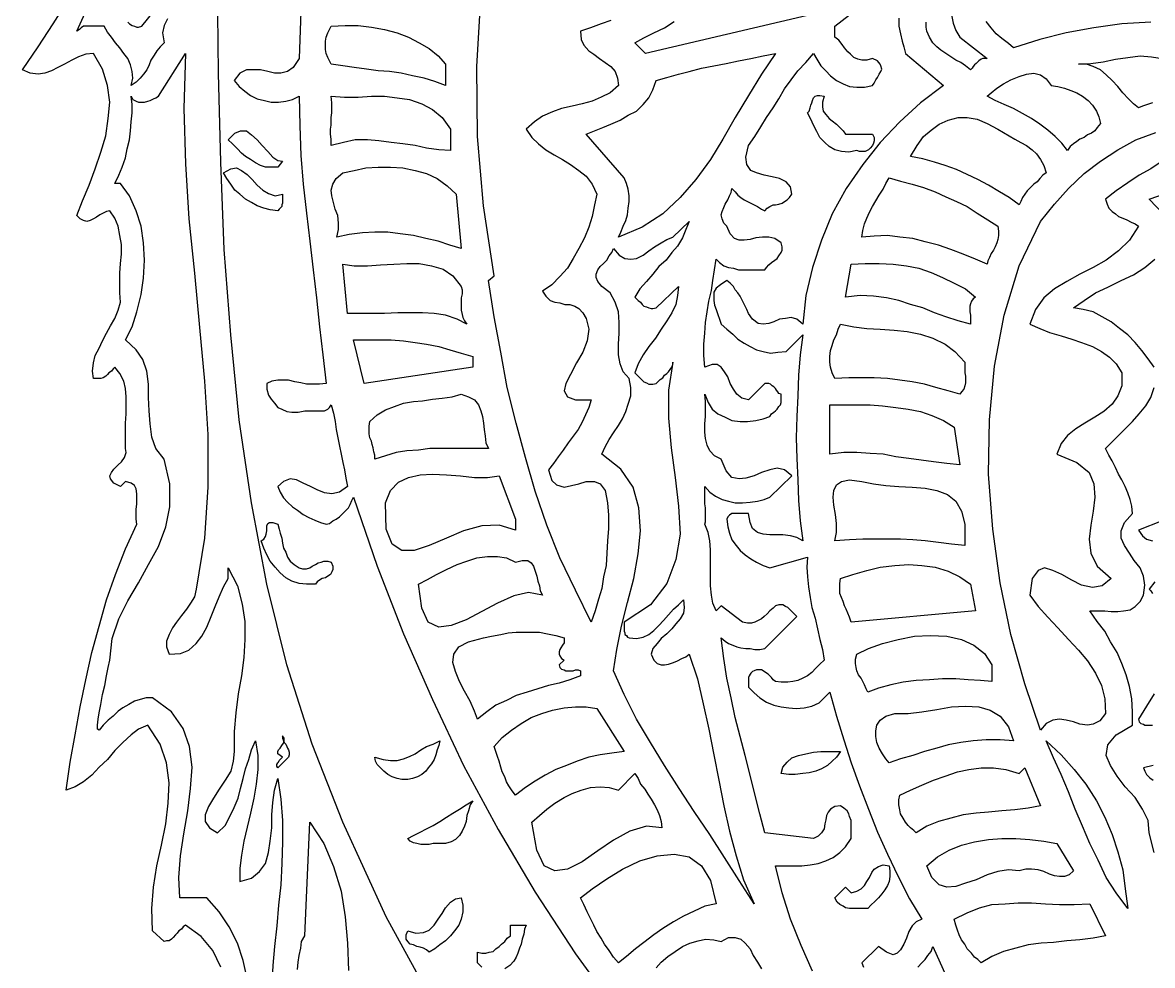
# Model space of a CAD drawing. Extents: x 0.04 to 7.12, y 0.03 to 7.63.
# Drawn here: x 1.453 to 2.826, y 5.24 to 6.386 of the extents above; entities that cross this region are included whole.
import ezdxf

# ---------------------------------------------------------------- set-up
doc = ezdxf.new("R2010")
doc.units = 0
doc.layers.add('1', color=7, linetype='Continuous')

msp = doc.modelspace()

# ---------------------------------------------------------------- linework, layer by layer
for points in [[(1.694, 5.238), (1.684, 5.258), (1.67, 5.275), (1.651, 5.289), (1.648, 5.287), (1.646, 5.284), (1.643, 5.282), (1.641, 5.279), (1.639, 5.277), (1.636, 5.274), (1.634, 5.272), (1.631, 5.27), (1.628, 5.27), (1.625, 5.269), (1.611, 5.282), (1.61, 5.309), (1.612, 5.335), (1.616, 5.361), (1.622, 5.386), (1.627, 5.412), (1.63, 5.437), (1.631, 5.462), (1.628, 5.486), (1.62, 5.509), (1.605, 5.532), (1.594, 5.527), (1.585, 5.52), (1.575, 5.511), (1.565, 5.501), (1.556, 5.49), (1.546, 5.481), (1.537, 5.471), (1.527, 5.463), (1.517, 5.457), (1.506, 5.453), (1.511, 5.487), (1.517, 5.52), (1.523, 5.554), (1.53, 5.587), (1.537, 5.62), (1.546, 5.652), (1.555, 5.684), (1.566, 5.715), (1.578, 5.746), (1.592, 5.776), (1.591, 5.782), (1.591, 5.788), (1.591, 5.794), (1.592, 5.801), (1.592, 5.807), (1.592, 5.813), (1.591, 5.819), (1.589, 5.823), (1.585, 5.826), (1.578, 5.828), (1.572, 5.822), (1.564, 5.826), (1.56, 5.831), (1.559, 5.835), (1.561, 5.839), (1.564, 5.843), (1.569, 5.848), (1.573, 5.852), (1.577, 5.857), (1.579, 5.863), (1.578, 5.868), (1.578, 5.878), (1.578, 5.888), (1.578, 5.899), (1.579, 5.91), (1.579, 5.92), (1.579, 5.931), (1.578, 5.941), (1.576, 5.95), (1.571, 5.959), (1.565, 5.967), (1.563, 5.965), (1.561, 5.962), (1.558, 5.96), (1.556, 5.958), (1.554, 5.956), (1.551, 5.954), (1.548, 5.953), (1.546, 5.953), (1.543, 5.953), (1.539, 5.953), (1.538, 5.962), (1.539, 5.972), (1.541, 5.981), (1.546, 5.99), (1.55, 5.999), (1.555, 6.008), (1.56, 6.017), (1.565, 6.026), (1.569, 6.036), (1.572, 6.046), (1.571, 6.057), (1.571, 6.069), (1.571, 6.081), (1.572, 6.093), (1.573, 6.104), (1.573, 6.116), (1.571, 6.127), (1.569, 6.138), (1.565, 6.148), (1.559, 6.157), (1.555, 6.156), (1.551, 6.154), (1.547, 6.152), (1.543, 6.149), (1.539, 6.147), (1.535, 6.145), (1.531, 6.144), (1.527, 6.145), (1.523, 6.147), (1.519, 6.151), (1.526, 6.169), (1.534, 6.188), (1.541, 6.208), (1.548, 6.228), (1.554, 6.248), (1.557, 6.269), (1.559, 6.289), (1.556, 6.309), (1.55, 6.329), (1.539, 6.348), (1.53, 6.347), (1.521, 6.344), (1.513, 6.34), (1.504, 6.335), (1.496, 6.331), (1.488, 6.327), (1.48, 6.324), (1.472, 6.323), (1.462, 6.324), (1.453, 6.328), (1.472, 6.356), (1.49, 6.384), (1.508, 6.412)], [(2.427, 6.296), (2.425, 6.289), (2.425, 6.283), (2.426, 6.278), (2.429, 6.274), (2.433, 6.269), (2.437, 6.266), (2.442, 6.262), (2.446, 6.258), (2.45, 6.254), (2.453, 6.25), (2.486, 6.25), (2.488, 6.246), (2.488, 6.242), (2.487, 6.239), (2.486, 6.236), (2.483, 6.233), (2.481, 6.231), (2.477, 6.229), (2.474, 6.229), (2.47, 6.229), (2.467, 6.23), (2.457, 6.228), (2.448, 6.229), (2.44, 6.231), (2.433, 6.235), (2.428, 6.24), (2.422, 6.246), (2.418, 6.253), (2.414, 6.261), (2.411, 6.268), (2.407, 6.276), (2.409, 6.278), (2.41, 6.282), (2.411, 6.285), (2.412, 6.288), (2.413, 6.291), (2.414, 6.294), (2.416, 6.296), (2.419, 6.297), (2.422, 6.297), (2.427, 6.296)], [(1.763, 6.21), (1.755, 6.21), (1.748, 6.21), (1.742, 6.212), (1.736, 6.215), (1.73, 6.219), (1.724, 6.223), (1.719, 6.227), (1.714, 6.232), (1.708, 6.238), (1.703, 6.243), (1.711, 6.251), (1.718, 6.254), (1.725, 6.254), (1.731, 6.249), (1.738, 6.243), (1.744, 6.236), (1.751, 6.229), (1.757, 6.222), (1.763, 6.218), (1.769, 6.217), (1.763, 6.21)], [(1.769, 6.177), (1.769, 6.174), (1.769, 6.171), (1.769, 6.169), (1.769, 6.166), (1.768, 6.164), (1.768, 6.162), (1.766, 6.16), (1.765, 6.159), (1.763, 6.157), (1.754, 6.158), (1.746, 6.16), (1.738, 6.163), (1.731, 6.167), (1.724, 6.171), (1.717, 6.177), (1.711, 6.182), (1.706, 6.189), (1.701, 6.196), (1.697, 6.203), (1.706, 6.208), (1.713, 6.209), (1.719, 6.206), (1.726, 6.201), (1.732, 6.195), (1.738, 6.188), (1.745, 6.182), (1.752, 6.178), (1.76, 6.175), (1.769, 6.177)], [(1.828, 5.73), (1.83, 5.725), (1.83, 5.721), (1.829, 5.718), (1.827, 5.715), (1.824, 5.713), (1.821, 5.711), (1.817, 5.71), (1.814, 5.708), (1.811, 5.706), (1.809, 5.703), (1.798, 5.703), (1.789, 5.704), (1.78, 5.707), (1.773, 5.711), (1.766, 5.717), (1.76, 5.724), (1.754, 5.731), (1.75, 5.739), (1.746, 5.747), (1.743, 5.756), (1.746, 5.758), (1.748, 5.761), (1.749, 5.764), (1.75, 5.768), (1.75, 5.771), (1.75, 5.774), (1.751, 5.777), (1.753, 5.778), (1.757, 5.778), (1.763, 5.776), (1.765, 5.77), (1.766, 5.765), (1.768, 5.759), (1.769, 5.753), (1.77, 5.747), (1.773, 5.742), (1.775, 5.736), (1.778, 5.731), (1.783, 5.727), (1.789, 5.723), (1.793, 5.722), (1.798, 5.722), (1.802, 5.723), (1.805, 5.725), (1.809, 5.727), (1.812, 5.729), (1.816, 5.73), (1.819, 5.731), (1.824, 5.731), (1.828, 5.73)], [(1.96, 5.513), (1.959, 5.507), (1.957, 5.502), (1.955, 5.496), (1.953, 5.49), (1.95, 5.485), (1.946, 5.48), (1.943, 5.476), (1.938, 5.472), (1.933, 5.469), (1.927, 5.467), (1.921, 5.466), (1.914, 5.466), (1.908, 5.467), (1.902, 5.469), (1.897, 5.472), (1.892, 5.476), (1.888, 5.48), (1.884, 5.484), (1.882, 5.488), (1.881, 5.493), (1.891, 5.49), (1.9, 5.489), (1.908, 5.489), (1.916, 5.491), (1.923, 5.494), (1.93, 5.497), (1.937, 5.502), (1.944, 5.506), (1.952, 5.509), (1.96, 5.513)], [(2.447, 5.5), (2.442, 5.493), (2.437, 5.488), (2.431, 5.483), (2.424, 5.479), (2.417, 5.476), (2.409, 5.474), (2.401, 5.473), (2.392, 5.472), (2.384, 5.472), (2.375, 5.473), (2.377, 5.481), (2.382, 5.487), (2.388, 5.492), (2.396, 5.495), (2.405, 5.497), (2.414, 5.499), (2.423, 5.5), (2.432, 5.5), (2.44, 5.5), (2.447, 5.5)], [(2, 5.44), (1.997, 5.435), (1.995, 5.428), (1.993, 5.422), (1.992, 5.415), (1.99, 5.409), (1.987, 5.403), (1.984, 5.398), (1.979, 5.393), (1.974, 5.39), (1.967, 5.388), (1.962, 5.388), (1.957, 5.388), (1.952, 5.388), (1.947, 5.387), (1.942, 5.387), (1.937, 5.387), (1.932, 5.388), (1.928, 5.389), (1.924, 5.391), (1.921, 5.394), (1.928, 5.398), (1.936, 5.402), (1.944, 5.406), (1.952, 5.41), (1.96, 5.415), (1.968, 5.42), (1.976, 5.425), (1.984, 5.43), (1.992, 5.435), (2, 5.44)], [(2.506, 5.361), (2.507, 5.355), (2.507, 5.348), (2.506, 5.342), (2.504, 5.337), (2.501, 5.332), (2.497, 5.327), (2.493, 5.322), (2.489, 5.318), (2.484, 5.313), (2.48, 5.309), (2.475, 5.309), (2.471, 5.309), (2.466, 5.309), (2.462, 5.309), (2.458, 5.309), (2.453, 5.31), (2.45, 5.312), (2.446, 5.314), (2.443, 5.317), (2.44, 5.322), (2.453, 5.335), (2.46, 5.328), (2.467, 5.33), (2.472, 5.333), (2.476, 5.337), (2.479, 5.342), (2.482, 5.347), (2.485, 5.353), (2.488, 5.357), (2.493, 5.36), (2.499, 5.362), (2.506, 5.361)], [(1.986, 5.322), (1.988, 5.313), (1.988, 5.305), (1.986, 5.296), (1.983, 5.289), (1.978, 5.282), (1.973, 5.276), (1.967, 5.27), (1.96, 5.265), (1.954, 5.26), (1.947, 5.256), (1.944, 5.259), (1.94, 5.261), (1.936, 5.262), (1.932, 5.263), (1.928, 5.265), (1.924, 5.266), (1.921, 5.269), (1.919, 5.272), (1.919, 5.277), (1.921, 5.282), (1.931, 5.279), (1.94, 5.28), (1.947, 5.283), (1.953, 5.289), (1.958, 5.296), (1.963, 5.303), (1.967, 5.31), (1.973, 5.317), (1.979, 5.321), (1.986, 5.322)], [(2.011, 5.238), (2.009, 5.24), (2.006, 5.243), (2.006, 5.256), (2.011, 5.255), (2.016, 5.255), (2.02, 5.256), (2.025, 5.257), (2.028, 5.26), (2.032, 5.263), (2.035, 5.266), (2.039, 5.269), (2.042, 5.273), (2.046, 5.276), (2.046, 5.289), (2.065, 5.289)], [(2.065, 5.289), (2.063, 5.284), (2.062, 5.278), (2.06, 5.272), (2.059, 5.266), (2.057, 5.261), (2.055, 5.255), (2.053, 5.25), (2.05, 5.245), (2.045, 5.24), (2.039, 5.236)]]:
    msp.add_lwpolyline(points)
at = {"layer": '1'}
for points in [[(1.581, 6.386), (1.583, 6.384), (1.586, 6.382), (1.589, 6.381), (1.592, 6.38), (1.594, 6.38), (1.598, 6.381), (1.651, 6.447)], [(2.544, 4.468), (2.451, 4.564), (2.358, 4.662), (2.269, 4.762), (2.183, 4.865), (2.102, 4.969), (2.026, 5.076), (1.957, 5.186), (1.895, 5.299), (1.842, 5.414), (1.805, 5.509), (1.774, 5.605), (1.75, 5.703), (1.731, 5.802), (1.716, 5.903), (1.706, 6.006), (1.698, 6.11), (1.694, 6.216), (1.691, 6.324), (1.69, 6.434)], [(1.792, 6.422), (1.789, 6.342), (1.782, 6.331), (1.775, 6.326), (1.767, 6.324), (1.759, 6.324), (1.751, 6.326), (1.742, 6.328), (1.733, 6.328), (1.725, 6.328), (1.717, 6.324), (1.71, 6.315), (1.716, 6.308), (1.723, 6.302), (1.73, 6.297), (1.738, 6.293), (1.747, 6.291), (1.755, 6.289), (1.764, 6.289), (1.773, 6.29), (1.781, 6.292), (1.789, 6.296), (1.79, 6.26), (1.791, 6.224), (1.794, 6.189), (1.798, 6.154), (1.802, 6.12), (1.806, 6.085), (1.81, 6.051), (1.814, 6.016), (1.818, 5.982), (1.822, 5.947), (1.814, 5.946), (1.806, 5.946), (1.798, 5.946), (1.791, 5.948), (1.784, 5.949), (1.776, 5.951), (1.769, 5.951), (1.763, 5.951), (1.756, 5.95), (1.75, 5.947), (1.75, 5.94), (1.752, 5.933), (1.755, 5.928), (1.759, 5.923), (1.763, 5.918), (1.768, 5.916), (1.774, 5.913), (1.78, 5.912), (1.788, 5.912), (1.796, 5.914), (1.799, 5.914), (1.803, 5.914), (1.806, 5.914), (1.81, 5.914), (1.814, 5.914), (1.817, 5.914), (1.82, 5.914), (1.824, 5.916), (1.826, 5.918), (1.828, 5.921), (1.831, 5.911), (1.833, 5.901), (1.834, 5.891), (1.836, 5.881), (1.838, 5.871), (1.84, 5.861), (1.842, 5.851), (1.844, 5.842), (1.846, 5.832), (1.848, 5.822), (1.838, 5.815), (1.829, 5.813), (1.82, 5.814), (1.811, 5.818), (1.803, 5.822), (1.794, 5.826), (1.786, 5.83), (1.778, 5.831), (1.77, 5.828), (1.763, 5.822), (1.766, 5.815), (1.77, 5.808), (1.775, 5.803), (1.781, 5.797), (1.787, 5.793), (1.794, 5.788), (1.801, 5.784), (1.808, 5.781), (1.815, 5.778), (1.822, 5.776), (1.826, 5.777), (1.83, 5.78), (1.834, 5.782), (1.838, 5.785), (1.842, 5.789), (1.845, 5.792), (1.849, 5.796), (1.851, 5.8), (1.853, 5.805), (1.855, 5.809), (1.884, 5.725), (1.916, 5.643), (1.951, 5.563), (1.989, 5.483), (2.031, 5.405), (2.076, 5.329), (2.125, 5.254), (2.178, 5.181)], [(2.168, 6.388), (2.156, 6.384), (2.143, 6.379), (2.131, 6.375), (2.132, 6.365), (2.135, 6.358), (2.141, 6.351), (2.147, 6.347), (2.154, 6.342), (2.161, 6.337), (2.168, 6.332), (2.173, 6.326), (2.176, 6.318), (2.177, 6.309), (2.167, 6.3), (2.156, 6.295), (2.145, 6.29), (2.133, 6.287), (2.121, 6.284), (2.108, 6.281), (2.097, 6.277), (2.085, 6.272), (2.075, 6.265), (2.065, 6.256), (2.072, 6.246), (2.08, 6.238), (2.089, 6.231), (2.099, 6.225), (2.109, 6.219), (2.119, 6.213), (2.129, 6.206), (2.138, 6.199), (2.145, 6.189), (2.151, 6.177), (2.148, 6.164), (2.145, 6.15), (2.141, 6.137), (2.136, 6.124), (2.129, 6.111), (2.122, 6.099), (2.115, 6.087), (2.106, 6.077), (2.096, 6.067), (2.085, 6.059), (2.089, 6.053), (2.094, 6.048), (2.1, 6.046), (2.106, 6.045), (2.112, 6.043), (2.118, 6.043), (2.124, 6.041), (2.129, 6.038), (2.134, 6.033), (2.138, 6.026), (2.141, 6.013), (2.139, 5.999), (2.134, 5.985), (2.126, 5.972), (2.119, 5.958), (2.113, 5.947), (2.111, 5.938), (2.115, 5.931), (2.125, 5.927), (2.144, 5.927), (2.141, 5.918), (2.137, 5.909), (2.133, 5.9), (2.128, 5.891), (2.122, 5.883), (2.116, 5.875), (2.11, 5.866), (2.104, 5.858), (2.098, 5.85), (2.092, 5.842), (2.096, 5.829), (2.102, 5.824), (2.111, 5.821), (2.12, 5.823), (2.129, 5.825), (2.138, 5.828), (2.148, 5.828), (2.155, 5.825), (2.161, 5.817), (2.164, 5.802), (2.165, 5.787), (2.165, 5.771), (2.164, 5.756), (2.163, 5.741), (2.162, 5.726), (2.159, 5.712), (2.157, 5.698), (2.153, 5.685), (2.149, 5.671), (2.144, 5.657), (2.125, 5.696), (2.106, 5.735), (2.09, 5.775), (2.076, 5.816), (2.064, 5.857), (2.053, 5.899), (2.042, 5.942), (2.034, 5.985), (2.026, 6.028), (2.019, 6.072), (2.026, 6.078), (2.013, 6.163), (2.006, 6.247), (2.005, 6.332), (2.01, 6.415)], [(1.629, 6.39), (1.625, 6.382), (1.623, 6.373), (1.625, 6.361), (1.62, 6.356), (1.616, 6.351), (1.613, 6.346), (1.609, 6.34), (1.607, 6.334), (1.604, 6.328), (1.6, 6.323), (1.596, 6.318), (1.591, 6.313), (1.585, 6.309), (1.587, 6.318), (1.586, 6.326), (1.584, 6.334), (1.581, 6.342), (1.576, 6.348), (1.571, 6.355), (1.566, 6.361), (1.561, 6.368), (1.556, 6.374), (1.552, 6.381), (1.549, 6.381), (1.545, 6.381), (1.541, 6.381), (1.538, 6.381), (1.534, 6.381), (1.531, 6.381), (1.527, 6.381), (1.524, 6.379), (1.522, 6.377), (1.519, 6.375), (1.531, 6.402)], [(2.407, 6.394), (2.21, 6.348), (2.197, 6.361), (2.208, 6.367), (2.22, 6.373), (2.233, 6.379), (2.245, 6.387)], [(2.413, 5.233), (2.399, 5.264), (2.386, 5.296), (2.376, 5.328), (2.368, 5.361), (2.379, 5.361), (2.389, 5.361), (2.4, 5.361), (2.41, 5.362), (2.42, 5.364), (2.429, 5.367), (2.438, 5.371), (2.446, 5.377), (2.453, 5.384), (2.46, 5.394), (2.46, 5.399), (2.46, 5.403), (2.46, 5.408), (2.46, 5.412), (2.46, 5.416), (2.458, 5.421), (2.457, 5.424), (2.455, 5.428), (2.451, 5.431), (2.447, 5.434), (2.44, 5.433), (2.435, 5.43), (2.432, 5.426), (2.43, 5.422), (2.429, 5.417), (2.428, 5.412), (2.427, 5.406), (2.424, 5.401), (2.42, 5.397), (2.414, 5.394), (2.355, 5.401), (2.349, 5.424), (2.343, 5.448), (2.337, 5.471), (2.331, 5.495), (2.325, 5.518), (2.319, 5.541), (2.314, 5.565), (2.309, 5.589), (2.305, 5.613), (2.302, 5.638), (2.307, 5.634), (2.311, 5.631), (2.316, 5.629), (2.321, 5.627), (2.326, 5.626), (2.332, 5.625), (2.337, 5.625), (2.343, 5.624), (2.349, 5.624), (2.355, 5.625), (2.394, 5.664), (2.392, 5.666), (2.39, 5.668), (2.387, 5.671), (2.385, 5.673), (2.383, 5.675), (2.38, 5.676), (2.377, 5.678), (2.375, 5.678), (2.372, 5.678), (2.368, 5.677), (2.365, 5.674), (2.361, 5.671), (2.358, 5.667), (2.354, 5.664), (2.351, 5.661), (2.347, 5.659), (2.343, 5.657), (2.339, 5.656), (2.334, 5.656), (2.328, 5.657), (2.302, 5.677), (2.296, 5.671), (2.292, 5.68), (2.29, 5.69), (2.289, 5.701), (2.289, 5.712), (2.289, 5.723), (2.289, 5.734), (2.289, 5.745), (2.288, 5.756), (2.286, 5.766), (2.282, 5.776), (2.283, 5.779), (2.283, 5.782), (2.283, 5.787), (2.283, 5.791), (2.283, 5.796), (2.282, 5.801), (2.282, 5.807), (2.282, 5.812), (2.282, 5.817), (2.282, 5.822), (2.288, 5.815), (2.295, 5.81), (2.303, 5.806), (2.311, 5.804), (2.319, 5.802), (2.328, 5.802), (2.337, 5.803), (2.346, 5.804), (2.354, 5.806), (2.361, 5.809), (2.388, 5.835), (2.379, 5.842), (2.37, 5.844), (2.361, 5.842), (2.351, 5.839), (2.342, 5.835), (2.332, 5.832), (2.324, 5.831), (2.315, 5.833), (2.308, 5.841), (2.302, 5.855), (2.294, 5.859), (2.288, 5.865), (2.285, 5.872), (2.283, 5.88), (2.282, 5.888), (2.282, 5.898), (2.283, 5.907), (2.283, 5.916), (2.283, 5.925), (2.282, 5.934), (2.286, 5.924), (2.291, 5.916), (2.298, 5.91), (2.307, 5.906), (2.315, 5.902), (2.325, 5.901), (2.334, 5.901), (2.344, 5.902), (2.353, 5.904), (2.361, 5.907), (2.363, 5.91), (2.366, 5.912), (2.368, 5.914), (2.37, 5.916), (2.372, 5.919), (2.374, 5.921), (2.375, 5.924), (2.375, 5.927), (2.375, 5.93), (2.375, 5.934), (2.372, 5.935), (2.371, 5.937), (2.369, 5.939), (2.368, 5.941), (2.366, 5.943), (2.364, 5.944), (2.362, 5.946), (2.36, 5.947), (2.358, 5.947), (2.355, 5.947), (2.335, 5.927), (2.327, 5.929), (2.321, 5.934), (2.317, 5.94), (2.313, 5.947), (2.31, 5.955), (2.306, 5.961), (2.302, 5.967), (2.297, 5.97), (2.291, 5.97), (2.282, 5.967), (2.281, 5.981), (2.281, 5.995), (2.282, 6.008), (2.283, 6.021), (2.285, 6.034), (2.287, 6.047), (2.29, 6.06), (2.292, 6.072), (2.294, 6.085), (2.296, 6.098), (2.3, 6.094), (2.305, 6.09), (2.311, 6.088), (2.317, 6.087), (2.323, 6.085), (2.329, 6.085), (2.335, 6.085), (2.342, 6.085), (2.348, 6.085), (2.355, 6.085), (2.357, 6.088), (2.36, 6.091), (2.363, 6.094), (2.367, 6.097), (2.37, 6.099), (2.372, 6.102), (2.375, 6.106), (2.376, 6.109), (2.376, 6.113), (2.375, 6.118), (2.367, 6.123), (2.36, 6.125), (2.352, 6.125), (2.344, 6.124), (2.337, 6.122), (2.33, 6.121), (2.324, 6.121), (2.318, 6.123), (2.313, 6.129), (2.309, 6.138), (2.305, 6.142), (2.303, 6.147), (2.302, 6.152), (2.303, 6.156), (2.305, 6.161), (2.307, 6.165), (2.31, 6.17), (2.312, 6.175), (2.314, 6.179), (2.315, 6.184), (2.319, 6.18), (2.322, 6.176), (2.326, 6.173), (2.33, 6.17), (2.334, 6.168), (2.338, 6.166), (2.342, 6.164), (2.346, 6.162), (2.351, 6.159), (2.355, 6.157), (2.358, 6.16), (2.361, 6.162), (2.365, 6.164), (2.368, 6.164), (2.372, 6.165), (2.376, 6.166), (2.379, 6.168), (2.382, 6.17), (2.385, 6.173), (2.388, 6.177), (2.386, 6.186), (2.381, 6.192), (2.373, 6.196), (2.364, 6.198), (2.354, 6.2), (2.345, 6.203), (2.338, 6.206), (2.333, 6.213), (2.332, 6.222), (2.335, 6.236), (2.343, 6.247), (2.35, 6.259), (2.357, 6.27), (2.365, 6.282), (2.372, 6.293), (2.379, 6.305), (2.387, 6.316), (2.395, 6.327), (2.405, 6.337), (2.414, 6.348), (2.418, 6.341), (2.423, 6.333), (2.429, 6.327), (2.435, 6.321), (2.442, 6.315), (2.45, 6.311), (2.458, 6.308), (2.467, 6.307), (2.476, 6.307), (2.486, 6.309), (2.488, 6.312), (2.49, 6.316), (2.492, 6.319), (2.494, 6.323), (2.496, 6.326), (2.497, 6.329), (2.496, 6.333), (2.495, 6.335), (2.492, 6.339), (2.486, 6.342), (2.479, 6.34), (2.473, 6.34), (2.468, 6.341), (2.463, 6.343), (2.459, 6.347), (2.456, 6.35), (2.452, 6.355), (2.449, 6.359), (2.445, 6.364), (2.44, 6.368), (2.44, 6.381), (2.458, 6.395)], [(2.518, 6.391), (2.518, 6.381), (2.52, 6.372), (2.522, 6.363), (2.524, 6.356), (2.526, 6.348), (2.572, 6.309), (2.544, 6.288), (2.519, 6.265), (2.495, 6.24), (2.474, 6.213), (2.454, 6.184), (2.437, 6.153), (2.424, 6.121), (2.413, 6.088), (2.405, 6.054), (2.401, 6.019), (2.394, 6.025), (2.387, 6.027), (2.38, 6.026), (2.373, 6.025), (2.366, 6.022), (2.36, 6.02), (2.353, 6.019), (2.347, 6.02), (2.34, 6.025), (2.335, 6.032), (2.333, 6.037), (2.331, 6.041), (2.329, 6.045), (2.327, 6.049), (2.325, 6.053), (2.322, 6.057), (2.319, 6.061), (2.317, 6.065), (2.313, 6.069), (2.309, 6.072), (2.301, 6.067), (2.296, 6.063), (2.293, 6.058), (2.293, 6.053), (2.293, 6.048), (2.294, 6.042), (2.296, 6.037), (2.298, 6.031), (2.3, 6.025), (2.302, 6.019), (2.309, 6.013), (2.316, 6.007), (2.322, 6.001), (2.33, 5.996), (2.337, 5.992), (2.345, 5.988), (2.353, 5.986), (2.362, 5.984), (2.371, 5.985), (2.381, 5.986), (2.401, 6.006), (2.398, 5.982), (2.396, 5.957), (2.395, 5.932), (2.394, 5.907), (2.393, 5.881), (2.394, 5.856), (2.395, 5.83), (2.396, 5.805), (2.398, 5.78), (2.401, 5.756), (2.394, 5.76), (2.386, 5.762), (2.377, 5.763), (2.369, 5.763), (2.361, 5.763), (2.353, 5.764), (2.346, 5.766), (2.34, 5.771), (2.337, 5.778), (2.335, 5.789), (2.332, 5.789), (2.329, 5.789), (2.326, 5.789), (2.324, 5.789), (2.32, 5.789), (2.317, 5.789), (2.315, 5.789), (2.312, 5.787), (2.31, 5.785), (2.309, 5.782), (2.31, 5.773), (2.312, 5.765), (2.315, 5.757), (2.32, 5.75), (2.325, 5.744), (2.331, 5.739), (2.338, 5.734), (2.345, 5.73), (2.353, 5.726), (2.361, 5.723), (2.407, 5.736), (2.406, 5.724), (2.407, 5.712), (2.408, 5.7), (2.41, 5.687), (2.412, 5.675), (2.416, 5.662), (2.419, 5.649), (2.422, 5.636), (2.425, 5.624), (2.427, 5.611), (2.422, 5.606), (2.417, 5.601), (2.412, 5.596), (2.407, 5.592), (2.401, 5.589), (2.395, 5.586), (2.389, 5.585), (2.383, 5.584), (2.375, 5.584), (2.368, 5.585), (2.365, 5.587), (2.363, 5.59), (2.361, 5.592), (2.359, 5.594), (2.356, 5.596), (2.354, 5.597), (2.351, 5.599), (2.348, 5.599), (2.345, 5.599), (2.342, 5.598), (2.34, 5.597), (2.338, 5.595), (2.337, 5.594), (2.336, 5.592), (2.335, 5.59), (2.335, 5.587), (2.335, 5.584), (2.335, 5.581), (2.335, 5.578), (2.342, 5.571), (2.349, 5.565), (2.357, 5.56), (2.366, 5.556), (2.375, 5.554), (2.384, 5.553), (2.393, 5.552), (2.403, 5.553), (2.412, 5.555), (2.421, 5.559), (2.434, 5.572), (2.442, 5.543), (2.451, 5.514), (2.46, 5.486), (2.47, 5.458), (2.481, 5.43), (2.492, 5.402), (2.504, 5.375), (2.517, 5.348), (2.531, 5.321), (2.546, 5.296), (2.539, 5.293), (2.534, 5.288), (2.53, 5.281), (2.527, 5.273), (2.524, 5.266), (2.52, 5.259), (2.516, 5.255), (2.511, 5.253), (2.503, 5.256), (2.493, 5.263), (2.473, 5.243), (2.475, 5.238)], [(2.582, 6.395), (2.584, 6.385), (2.587, 6.376), (2.592, 6.368), (2.625, 6.342), (2.622, 6.342), (2.62, 6.342), (2.618, 6.341), (2.615, 6.339), (2.613, 6.337), (2.612, 6.336), (2.61, 6.334), (2.608, 6.332), (2.607, 6.33), (2.605, 6.328), (2.599, 6.333), (2.593, 6.337), (2.587, 6.34), (2.581, 6.344), (2.575, 6.348), (2.569, 6.352), (2.564, 6.356), (2.559, 6.361), (2.555, 6.368), (2.552, 6.375), (2.551, 6.38), (2.551, 6.386)], [(2.824, 6.386), (2.789, 6.384), (2.755, 6.379), (2.721, 6.373), (2.689, 6.365), (2.657, 6.355), (2.651, 6.36), (2.643, 6.366), (2.636, 6.372), (2.63, 6.379), (2.624, 6.387)], [(1.967, 6.335), (1.967, 6.309), (1.954, 6.314), (1.941, 6.318), (1.927, 6.321), (1.913, 6.324), (1.899, 6.326), (1.885, 6.327), (1.871, 6.329), (1.856, 6.331), (1.842, 6.333), (1.828, 6.335), (1.826, 6.339), (1.824, 6.343), (1.822, 6.348), (1.821, 6.353), (1.821, 6.358), (1.821, 6.363), (1.822, 6.368), (1.824, 6.373), (1.826, 6.377), (1.828, 6.381), (1.845, 6.382), (1.861, 6.382), (1.877, 6.38), (1.893, 6.377), (1.908, 6.373), (1.922, 6.368), (1.935, 6.361), (1.947, 6.354), (1.958, 6.345), (1.967, 6.335)], [(1.726, 5.224), (1.721, 5.246), (1.714, 5.267), (1.704, 5.287), (1.692, 5.305), (1.677, 5.322), (1.644, 5.322), (1.643, 5.347), (1.645, 5.373), (1.649, 5.4), (1.654, 5.428), (1.657, 5.455), (1.659, 5.481), (1.656, 5.506), (1.648, 5.528), (1.634, 5.548), (1.611, 5.565), (1.603, 5.565), (1.596, 5.563), (1.589, 5.561), (1.582, 5.557), (1.575, 5.553), (1.569, 5.549), (1.563, 5.543), (1.557, 5.538), (1.551, 5.532), (1.546, 5.526), (1.544, 5.527), (1.544, 5.532), (1.545, 5.539), (1.546, 5.547), (1.548, 5.557), (1.55, 5.569), (1.553, 5.58), (1.555, 5.592), (1.557, 5.602), (1.559, 5.611), (1.562, 5.637), (1.57, 5.661), (1.581, 5.683), (1.594, 5.705), (1.606, 5.727), (1.618, 5.749), (1.627, 5.773), (1.632, 5.797), (1.632, 5.825), (1.625, 5.855), (1.615, 5.868), (1.61, 5.882), (1.608, 5.898), (1.607, 5.914), (1.606, 5.93), (1.606, 5.946), (1.604, 5.962), (1.599, 5.976), (1.591, 5.988), (1.578, 6), (1.586, 6.016), (1.592, 6.034), (1.597, 6.055), (1.6, 6.075), (1.601, 6.097), (1.6, 6.118), (1.597, 6.138), (1.591, 6.157), (1.583, 6.175), (1.572, 6.19), (1.565, 6.19), (1.57, 6.2), (1.574, 6.21), (1.578, 6.221), (1.58, 6.232), (1.583, 6.243), (1.584, 6.254), (1.585, 6.265), (1.586, 6.276), (1.586, 6.286), (1.585, 6.296), (1.587, 6.292), (1.591, 6.29), (1.594, 6.289), (1.597, 6.289), (1.601, 6.289), (1.605, 6.29), (1.608, 6.291), (1.612, 6.293), (1.615, 6.294), (1.618, 6.296), (1.651, 6.348), (1.649, 6.281), (1.651, 6.214), (1.655, 6.147), (1.662, 6.081), (1.668, 6.015), (1.674, 5.95), (1.678, 5.885), (1.678, 5.821), (1.674, 5.759), (1.664, 5.697)], [(2.368, 6.348), (2.351, 6.323), (2.335, 6.297), (2.319, 6.27), (2.304, 6.244), (2.289, 6.219), (2.271, 6.195), (2.252, 6.173), (2.231, 6.153), (2.206, 6.137), (2.177, 6.125), (2.18, 6.131), (2.183, 6.138), (2.186, 6.145), (2.188, 6.152), (2.189, 6.16), (2.19, 6.168), (2.19, 6.175), (2.189, 6.183), (2.187, 6.19), (2.184, 6.197), (2.138, 6.25), (2.148, 6.254), (2.158, 6.258), (2.168, 6.262), (2.179, 6.267), (2.189, 6.273), (2.199, 6.278), (2.207, 6.286), (2.214, 6.294), (2.219, 6.304), (2.223, 6.315), (2.236, 6.319), (2.25, 6.323), (2.263, 6.326), (2.278, 6.33), (2.293, 6.333), (2.308, 6.336), (2.323, 6.339), (2.338, 6.342), (2.353, 6.345), (2.368, 6.348)], [(2.826, 6.288), (2.82, 6.286), (2.814, 6.284), (2.809, 6.282), (2.803, 6.287), (2.797, 6.293), (2.79, 6.3), (2.784, 6.308), (2.777, 6.315), (2.77, 6.322), (2.763, 6.328), (2.754, 6.332), (2.746, 6.335), (2.736, 6.335), (2.751, 6.336), (2.766, 6.338), (2.781, 6.341), (2.796, 6.343), (2.811, 6.345), (2.825, 6.344), (2.838, 6.342)], [(2.763, 6.263), (2.759, 6.258), (2.756, 6.254), (2.752, 6.251), (2.747, 6.249), (2.743, 6.246), (2.738, 6.244), (2.734, 6.241), (2.73, 6.238), (2.726, 6.235), (2.723, 6.23), (2.716, 6.239), (2.708, 6.247), (2.699, 6.255), (2.689, 6.262), (2.679, 6.269), (2.668, 6.275), (2.657, 6.281), (2.646, 6.286), (2.635, 6.291), (2.625, 6.296), (2.63, 6.3), (2.637, 6.306), (2.645, 6.311), (2.654, 6.316), (2.664, 6.32), (2.673, 6.323), (2.682, 6.324), (2.69, 6.322), (2.697, 6.317), (2.703, 6.309), (2.711, 6.308), (2.719, 6.306), (2.727, 6.303), (2.734, 6.3), (2.741, 6.296), (2.748, 6.291), (2.753, 6.285), (2.758, 6.278), (2.761, 6.271), (2.763, 6.263)], [(1.973, 6.256), (1.973, 6.23), (1.959, 6.231), (1.944, 6.233), (1.93, 6.236), (1.915, 6.238), (1.901, 6.24), (1.886, 6.242), (1.872, 6.243), (1.857, 6.243), (1.843, 6.24), (1.828, 6.236), (1.828, 6.244), (1.827, 6.25), (1.827, 6.256), (1.828, 6.261), (1.828, 6.266), (1.828, 6.27), (1.829, 6.276), (1.829, 6.282), (1.829, 6.288), (1.828, 6.296), (1.844, 6.295), (1.861, 6.295), (1.877, 6.296), (1.893, 6.296), (1.908, 6.294), (1.923, 6.292), (1.938, 6.287), (1.951, 6.28), (1.963, 6.27), (1.973, 6.256)], [(2.697, 6.203), (2.693, 6.2), (2.689, 6.196), (2.686, 6.192), (2.682, 6.189), (2.678, 6.185), (2.674, 6.181), (2.671, 6.177), (2.668, 6.173), (2.666, 6.168), (2.664, 6.164), (2.652, 6.173), (2.64, 6.18), (2.627, 6.188), (2.614, 6.195), (2.601, 6.201), (2.588, 6.207), (2.574, 6.212), (2.561, 6.216), (2.547, 6.22), (2.532, 6.223), (2.54, 6.236), (2.548, 6.247), (2.557, 6.255), (2.567, 6.262), (2.578, 6.267), (2.59, 6.27), (2.601, 6.27), (2.613, 6.268), (2.625, 6.263), (2.638, 6.256), (2.645, 6.252), (2.652, 6.248), (2.659, 6.244), (2.666, 6.24), (2.673, 6.236), (2.68, 6.231), (2.685, 6.226), (2.69, 6.219), (2.694, 6.212), (2.697, 6.203)], [(2.838, 6.217), (2.824, 6.208), (2.81, 6.2), (2.796, 6.191), (2.782, 6.181), (2.769, 6.171), (2.771, 6.165), (2.773, 6.16), (2.777, 6.156), (2.781, 6.153), (2.785, 6.15), (2.79, 6.148), (2.795, 6.146), (2.8, 6.143), (2.805, 6.141), (2.809, 6.138), (2.798, 6.121), (2.785, 6.108), (2.77, 6.097), (2.754, 6.088), (2.738, 6.08), (2.722, 6.071), (2.707, 6.062), (2.694, 6.051), (2.684, 6.037), (2.677, 6.019), (2.689, 6.014), (2.701, 6.009), (2.715, 6.005), (2.728, 6.001), (2.74, 5.997), (2.753, 5.992), (2.764, 5.986), (2.774, 5.979), (2.782, 5.971), (2.789, 5.96), (2.789, 5.944), (2.784, 5.932), (2.777, 5.922), (2.767, 5.913), (2.756, 5.906), (2.744, 5.899), (2.733, 5.892), (2.723, 5.884), (2.715, 5.874), (2.71, 5.861), (2.734, 5.851), (2.749, 5.839), (2.755, 5.825), (2.756, 5.809), (2.754, 5.792), (2.751, 5.775), (2.749, 5.758), (2.751, 5.741), (2.759, 5.725), (2.776, 5.71), (2.765, 5.701), (2.753, 5.699), (2.74, 5.702), (2.728, 5.708), (2.716, 5.715), (2.705, 5.72), (2.695, 5.723), (2.687, 5.72), (2.68, 5.71), (2.677, 5.69), (2.687, 5.676), (2.699, 5.663), (2.711, 5.65), (2.724, 5.636), (2.736, 5.623), (2.747, 5.61), (2.757, 5.595), (2.764, 5.58), (2.768, 5.564), (2.769, 5.546), (2.762, 5.537), (2.754, 5.533), (2.747, 5.532), (2.738, 5.533), (2.73, 5.536), (2.721, 5.538), (2.713, 5.539), (2.705, 5.538), (2.697, 5.534), (2.69, 5.526), (2.671, 5.582), (2.654, 5.642), (2.641, 5.705), (2.632, 5.77), (2.627, 5.837), (2.628, 5.903), (2.634, 5.968), (2.646, 6.03), (2.664, 6.09), (2.69, 6.144), (2.707, 6.165), (2.724, 6.184), (2.743, 6.202), (2.763, 6.217), (2.784, 6.231), (2.806, 6.243), (2.83, 6.252)], [(1.98, 6.177), (1.986, 6.111), (1.972, 6.115), (1.958, 6.12), (1.943, 6.123), (1.928, 6.127), (1.912, 6.129), (1.897, 6.131), (1.881, 6.131), (1.866, 6.13), (1.85, 6.128), (1.835, 6.125), (1.837, 6.134), (1.837, 6.142), (1.836, 6.151), (1.833, 6.159), (1.831, 6.167), (1.829, 6.175), (1.828, 6.182), (1.83, 6.189), (1.834, 6.196), (1.842, 6.203), (1.856, 6.206), (1.87, 6.209), (1.885, 6.21), (1.9, 6.21), (1.915, 6.209), (1.93, 6.206), (1.944, 6.202), (1.957, 6.196), (1.969, 6.187), (1.98, 6.177)], [(2.638, 6.138), (2.639, 6.132), (2.639, 6.127), (2.638, 6.122), (2.637, 6.118), (2.635, 6.113), (2.633, 6.109), (2.63, 6.105), (2.628, 6.1), (2.626, 6.096), (2.625, 6.092), (2.611, 6.098), (2.596, 6.104), (2.581, 6.11), (2.566, 6.115), (2.55, 6.119), (2.535, 6.123), (2.519, 6.125), (2.504, 6.127), (2.488, 6.126), (2.473, 6.125), (2.474, 6.133), (2.476, 6.141), (2.479, 6.148), (2.482, 6.155), (2.486, 6.162), (2.49, 6.169), (2.494, 6.176), (2.499, 6.183), (2.502, 6.19), (2.506, 6.197), (2.52, 6.193), (2.534, 6.189), (2.548, 6.185), (2.562, 6.18), (2.575, 6.174), (2.588, 6.168), (2.601, 6.162), (2.613, 6.154), (2.626, 6.146), (2.638, 6.138)], [(2.848, 6.144), (2.822, 6.171), (2.842, 6.178)], [(2.197, 6.052), (2.199, 6.05), (2.201, 6.048), (2.204, 6.046), (2.206, 6.043), (2.208, 6.041), (2.211, 6.04), (2.214, 6.039), (2.217, 6.038), (2.219, 6.038), (2.223, 6.039), (2.25, 6.065), (2.249, 6.054), (2.247, 6.043), (2.242, 6.033), (2.236, 6.023), (2.229, 6.013), (2.222, 6.002), (2.214, 5.992), (2.207, 5.982), (2.201, 5.971), (2.197, 5.96), (2.199, 5.958), (2.201, 5.956), (2.204, 5.953), (2.206, 5.951), (2.208, 5.949), (2.211, 5.948), (2.214, 5.946), (2.217, 5.946), (2.219, 5.946), (2.223, 5.947), (2.225, 5.949), (2.228, 5.952), (2.231, 5.954), (2.233, 5.957), (2.236, 5.959), (2.238, 5.961), (2.24, 5.964), (2.242, 5.967), (2.243, 5.97), (2.243, 5.973), (2.238, 5.939), (2.238, 5.905), (2.241, 5.869), (2.246, 5.833), (2.25, 5.798), (2.252, 5.764), (2.247, 5.733), (2.236, 5.704), (2.216, 5.678), (2.184, 5.657), (2.184, 5.655), (2.184, 5.652), (2.184, 5.649), (2.184, 5.646), (2.185, 5.644), (2.185, 5.642), (2.187, 5.641), (2.188, 5.639), (2.19, 5.638), (2.199, 5.637), (2.207, 5.639), (2.214, 5.642), (2.22, 5.647), (2.226, 5.653), (2.232, 5.659), (2.238, 5.666), (2.244, 5.673), (2.25, 5.678), (2.256, 5.684), (2.257, 5.675), (2.256, 5.668), (2.252, 5.661), (2.247, 5.655), (2.242, 5.649), (2.236, 5.643), (2.229, 5.637), (2.224, 5.631), (2.219, 5.625), (2.217, 5.618), (2.22, 5.611), (2.224, 5.607), (2.229, 5.605), (2.233, 5.605), (2.238, 5.606), (2.244, 5.608), (2.249, 5.61), (2.254, 5.613), (2.259, 5.615), (2.263, 5.618), (2.273, 5.588), (2.28, 5.558), (2.287, 5.527), (2.293, 5.496), (2.299, 5.465), (2.305, 5.434), (2.312, 5.403), (2.32, 5.373), (2.329, 5.344), (2.342, 5.315), (2.324, 5.343), (2.306, 5.371), (2.288, 5.399), (2.269, 5.427), (2.251, 5.455), (2.233, 5.483), (2.216, 5.511), (2.199, 5.539), (2.184, 5.569), (2.171, 5.598), (2.175, 5.624), (2.181, 5.652), (2.188, 5.681), (2.196, 5.71), (2.201, 5.74), (2.204, 5.768), (2.202, 5.796), (2.195, 5.821), (2.18, 5.843), (2.157, 5.861), (2.161, 5.87), (2.166, 5.879), (2.171, 5.887), (2.177, 5.896), (2.182, 5.904), (2.186, 5.913), (2.189, 5.922), (2.192, 5.932), (2.192, 5.942), (2.19, 5.953), (2.183, 5.961), (2.179, 5.971), (2.177, 5.982), (2.177, 5.995), (2.178, 6.008), (2.178, 6.021), (2.177, 6.034), (2.173, 6.046), (2.167, 6.057), (2.157, 6.065), (2.152, 6.071), (2.15, 6.076), (2.15, 6.08), (2.152, 6.085), (2.155, 6.089), (2.159, 6.093), (2.163, 6.097), (2.166, 6.102), (2.169, 6.106), (2.171, 6.111), (2.178, 6.103), (2.185, 6.099), (2.192, 6.098), (2.199, 6.099), (2.207, 6.103), (2.214, 6.108), (2.221, 6.113), (2.229, 6.118), (2.236, 6.122), (2.243, 6.125), (2.263, 6.144), (2.259, 6.134), (2.255, 6.124), (2.249, 6.114), (2.242, 6.106), (2.235, 6.097), (2.226, 6.089), (2.219, 6.08), (2.211, 6.071), (2.203, 6.062), (2.197, 6.052)], [(2.828, 5.967), (2.821, 5.977), (2.813, 5.987), (2.805, 5.997), (2.796, 6.006), (2.786, 6.014), (2.776, 6.022), (2.765, 6.028), (2.754, 6.034), (2.742, 6.037), (2.73, 6.039), (2.743, 6.048), (2.757, 6.057), (2.772, 6.064), (2.788, 6.072), (2.803, 6.079), (2.817, 6.088), (2.829, 6.098)], [(1.986, 6.065), (1.987, 6.061), (1.987, 6.056), (1.986, 6.051), (1.986, 6.046), (1.986, 6.041), (1.986, 6.036), (1.987, 6.031), (1.988, 6.027), (1.99, 6.023), (1.993, 6.019), (1.981, 6.025), (1.967, 6.03), (1.953, 6.032), (1.939, 6.033), (1.924, 6.033), (1.909, 6.033), (1.893, 6.032), (1.878, 6.032), (1.863, 6.032), (1.848, 6.032), (1.842, 6.092), (1.856, 6.09), (1.872, 6.09), (1.888, 6.091), (1.904, 6.092), (1.92, 6.093), (1.935, 6.093), (1.95, 6.09), (1.964, 6.086), (1.976, 6.078), (1.986, 6.065)], [(2.611, 6.052), (2.608, 6.05), (2.606, 6.047), (2.605, 6.044), (2.604, 6.041), (2.604, 6.037), (2.604, 6.034), (2.605, 6.03), (2.605, 6.026), (2.605, 6.023), (2.605, 6.019), (2.59, 6.023), (2.575, 6.028), (2.561, 6.033), (2.547, 6.039), (2.532, 6.043), (2.518, 6.048), (2.503, 6.051), (2.487, 6.053), (2.471, 6.054), (2.453, 6.052), (2.46, 6.092), (2.477, 6.093), (2.494, 6.093), (2.511, 6.092), (2.527, 6.09), (2.542, 6.087), (2.557, 6.082), (2.571, 6.076), (2.585, 6.069), (2.599, 6.062), (2.611, 6.052)], [(2.598, 5.973), (2.598, 5.969), (2.598, 5.965), (2.598, 5.96), (2.599, 5.956), (2.599, 5.952), (2.599, 5.948), (2.598, 5.944), (2.597, 5.94), (2.594, 5.937), (2.592, 5.934), (2.578, 5.938), (2.563, 5.942), (2.549, 5.946), (2.534, 5.949), (2.519, 5.951), (2.504, 5.953), (2.488, 5.954), (2.473, 5.954), (2.457, 5.954), (2.44, 5.953), (2.437, 5.96), (2.435, 5.967), (2.434, 5.973), (2.434, 5.98), (2.435, 5.987), (2.437, 5.993), (2.439, 6), (2.442, 6.006), (2.444, 6.013), (2.447, 6.019), (2.463, 6.016), (2.479, 6.014), (2.495, 6.013), (2.512, 6.012), (2.528, 6.01), (2.544, 6.007), (2.559, 6.002), (2.574, 5.995), (2.586, 5.986), (2.598, 5.973)], [(2, 5.98), (2, 5.967), (1.868, 5.947), (1.855, 6), (1.87, 6), (1.886, 6), (1.901, 6), (1.916, 5.999), (1.93, 5.997), (1.944, 5.995), (1.959, 5.992), (1.972, 5.988), (1.986, 5.984), (2, 5.98)], [(2.019, 5.868), (2.005, 5.868), (1.99, 5.868), (1.976, 5.868), (1.962, 5.868), (1.948, 5.868), (1.934, 5.866), (1.92, 5.865), (1.907, 5.863), (1.894, 5.859), (1.881, 5.855), (1.881, 5.86), (1.88, 5.864), (1.879, 5.869), (1.878, 5.873), (1.877, 5.877), (1.875, 5.881), (1.874, 5.886), (1.874, 5.891), (1.874, 5.895), (1.875, 5.901), (1.884, 5.909), (1.894, 5.915), (1.905, 5.919), (1.916, 5.923), (1.928, 5.925), (1.939, 5.926), (1.951, 5.928), (1.963, 5.929), (1.975, 5.931), (1.986, 5.934), (1.995, 5.931), (2.002, 5.927), (2.007, 5.921), (2.01, 5.914), (2.012, 5.907), (2.013, 5.899), (2.014, 5.891), (2.015, 5.883), (2.016, 5.875), (2.019, 5.868)], [(2.828, 5.377), (2.822, 5.401), (2.821, 5.416), (2.814, 5.43), (2.805, 5.444), (2.793, 5.457), (2.783, 5.47), (2.775, 5.483), (2.77, 5.495), (2.772, 5.508), (2.782, 5.52), (2.802, 5.532), (2.802, 5.548), (2.801, 5.564), (2.798, 5.579), (2.794, 5.593), (2.789, 5.607), (2.783, 5.62), (2.775, 5.633), (2.768, 5.646), (2.759, 5.658), (2.75, 5.671), (2.754, 5.671), (2.761, 5.671), (2.768, 5.671), (2.776, 5.67), (2.784, 5.67), (2.791, 5.671), (2.799, 5.672), (2.805, 5.676), (2.811, 5.682), (2.815, 5.69), (2.817, 5.702), (2.815, 5.713), (2.811, 5.723), (2.804, 5.732), (2.798, 5.741), (2.792, 5.75), (2.788, 5.759), (2.788, 5.768), (2.792, 5.778), (2.802, 5.789), (2.801, 5.798), (2.799, 5.806), (2.796, 5.814), (2.793, 5.822), (2.789, 5.83), (2.785, 5.837), (2.781, 5.845), (2.777, 5.853), (2.773, 5.86), (2.769, 5.868), (2.777, 5.876), (2.785, 5.884), (2.793, 5.892), (2.802, 5.901), (2.81, 5.91), (2.818, 5.92), (2.824, 5.93), (2.828, 5.942)], [(2.585, 5.894), (2.592, 5.848), (2.576, 5.85), (2.56, 5.852), (2.545, 5.854), (2.53, 5.856), (2.514, 5.858), (2.499, 5.861), (2.483, 5.862), (2.467, 5.863), (2.451, 5.863), (2.434, 5.861), (2.434, 5.921), (2.45, 5.921), (2.466, 5.921), (2.483, 5.921), (2.498, 5.92), (2.514, 5.918), (2.529, 5.916), (2.544, 5.913), (2.558, 5.908), (2.572, 5.902), (2.585, 5.894)], [(2.052, 5.782), (2.052, 5.769), (2.032, 5.775), (2.011, 5.774), (1.989, 5.768), (1.968, 5.759), (1.947, 5.75), (1.929, 5.744), (1.914, 5.744), (1.902, 5.752), (1.895, 5.77), (1.894, 5.802), (1.9, 5.817), (1.91, 5.827), (1.922, 5.833), (1.936, 5.836), (1.951, 5.837), (1.968, 5.836), (1.985, 5.835), (2.002, 5.833), (2.018, 5.833), (2.032, 5.835), (2.052, 5.782)], [(2.598, 5.776), (2.598, 5.75), (2.582, 5.752), (2.566, 5.754), (2.55, 5.756), (2.535, 5.757), (2.52, 5.758), (2.505, 5.758), (2.49, 5.758), (2.474, 5.758), (2.458, 5.757), (2.44, 5.756), (2.442, 5.766), (2.442, 5.777), (2.441, 5.788), (2.439, 5.799), (2.438, 5.809), (2.439, 5.817), (2.442, 5.824), (2.448, 5.828), (2.458, 5.83), (2.473, 5.828), (2.487, 5.825), (2.502, 5.823), (2.518, 5.822), (2.534, 5.821), (2.55, 5.82), (2.564, 5.817), (2.577, 5.812), (2.587, 5.804), (2.594, 5.792), (2.598, 5.776)], [(2.838, 5.78), (2.809, 5.769), (2.814, 5.762), (2.819, 5.758), (2.826, 5.756)], [(2.085, 5.69), (2.068, 5.693), (2.05, 5.689), (2.03, 5.68), (2.011, 5.67), (1.992, 5.66), (1.974, 5.653), (1.959, 5.651), (1.946, 5.657), (1.938, 5.674), (1.934, 5.703), (1.945, 5.709), (1.956, 5.715), (1.968, 5.721), (1.981, 5.727), (1.993, 5.731), (2.005, 5.735), (2.018, 5.737), (2.03, 5.737), (2.041, 5.735), (2.052, 5.73), (2.06, 5.732), (2.067, 5.732), (2.071, 5.729), (2.074, 5.725), (2.076, 5.719), (2.078, 5.713), (2.079, 5.707), (2.081, 5.701), (2.082, 5.695), (2.085, 5.69)], [(2.605, 5.703), (2.611, 5.671), (2.46, 5.657), (2.458, 5.663), (2.456, 5.668), (2.454, 5.673), (2.452, 5.677), (2.45, 5.682), (2.448, 5.687), (2.446, 5.692), (2.446, 5.698), (2.446, 5.704), (2.447, 5.71), (2.462, 5.715), (2.479, 5.72), (2.495, 5.724), (2.513, 5.726), (2.53, 5.727), (2.546, 5.726), (2.562, 5.724), (2.578, 5.719), (2.592, 5.712), (2.605, 5.703)], [(1.664, 5.697), (1.662, 5.688), (1.657, 5.68), (1.652, 5.673), (1.646, 5.665), (1.64, 5.657), (1.635, 5.65), (1.631, 5.642), (1.628, 5.634), (1.628, 5.627), (1.631, 5.618), (1.645, 5.619), (1.655, 5.623), (1.664, 5.631), (1.671, 5.64), (1.677, 5.651), (1.682, 5.664), (1.687, 5.676), (1.692, 5.688), (1.697, 5.7), (1.703, 5.71), (1.703, 5.723), (1.714, 5.701), (1.72, 5.679), (1.723, 5.658), (1.723, 5.636), (1.722, 5.614), (1.719, 5.592), (1.715, 5.57), (1.712, 5.547), (1.71, 5.524), (1.71, 5.5), (1.709, 5.488), (1.706, 5.476), (1.699, 5.465), (1.692, 5.454), (1.685, 5.443), (1.679, 5.433), (1.675, 5.423), (1.675, 5.415), (1.68, 5.407), (1.69, 5.401), (1.699, 5.41), (1.705, 5.421), (1.71, 5.432), (1.715, 5.443), (1.718, 5.455), (1.721, 5.467), (1.724, 5.479), (1.728, 5.49), (1.731, 5.502), (1.736, 5.513), (1.739, 5.495), (1.739, 5.478), (1.737, 5.46), (1.734, 5.443), (1.73, 5.425), (1.726, 5.408), (1.722, 5.391), (1.719, 5.374), (1.717, 5.358), (1.717, 5.342), (1.731, 5.346), (1.741, 5.354), (1.748, 5.364), (1.752, 5.377), (1.754, 5.391), (1.756, 5.407), (1.756, 5.423), (1.757, 5.438), (1.759, 5.453), (1.763, 5.467), (1.767, 5.442), (1.769, 5.416), (1.769, 5.39), (1.768, 5.364), (1.767, 5.338), (1.764, 5.313), (1.762, 5.288), (1.759, 5.263), (1.757, 5.24), (1.756, 5.217)], [(2.829, 5.706), (2.822, 5.697), (2.824, 5.695), (2.826, 5.692)], [(2.111, 5.638), (2.111, 5.635), (2.111, 5.632), (2.109, 5.629), (2.107, 5.626), (2.106, 5.624), (2.105, 5.621), (2.105, 5.618), (2.106, 5.616), (2.108, 5.613), (2.111, 5.611), (2.105, 5.605), (2.106, 5.602), (2.108, 5.6), (2.111, 5.599), (2.113, 5.598), (2.116, 5.598), (2.12, 5.598), (2.122, 5.598), (2.125, 5.599), (2.128, 5.599), (2.131, 5.598), (2.131, 5.592), (2.118, 5.587), (2.105, 5.583), (2.092, 5.58), (2.079, 5.576), (2.066, 5.572), (2.053, 5.568), (2.041, 5.562), (2.028, 5.556), (2.017, 5.548), (2.006, 5.539), (2.002, 5.549), (1.997, 5.561), (1.99, 5.573), (1.984, 5.585), (1.979, 5.597), (1.976, 5.608), (1.977, 5.618), (1.983, 5.627), (1.995, 5.633), (2.013, 5.638), (2.023, 5.64), (2.034, 5.642), (2.043, 5.644), (2.053, 5.645), (2.062, 5.645), (2.071, 5.645), (2.081, 5.645), (2.091, 5.643), (2.101, 5.641), (2.111, 5.638)], [(2.631, 5.605), (2.631, 5.585), (2.617, 5.586), (2.602, 5.587), (2.587, 5.588), (2.571, 5.588), (2.555, 5.587), (2.539, 5.586), (2.523, 5.584), (2.508, 5.581), (2.493, 5.577), (2.48, 5.572), (2.478, 5.576), (2.476, 5.581), (2.474, 5.585), (2.472, 5.589), (2.469, 5.593), (2.467, 5.598), (2.466, 5.602), (2.465, 5.607), (2.465, 5.612), (2.467, 5.618), (2.481, 5.625), (2.498, 5.631), (2.517, 5.636), (2.537, 5.64), (2.556, 5.641), (2.576, 5.64), (2.594, 5.636), (2.609, 5.629), (2.622, 5.619), (2.631, 5.605)], [(2.828, 5.57), (2.819, 5.555), (2.809, 5.539), (2.81, 5.536), (2.812, 5.534), (2.815, 5.533), (2.817, 5.532), (2.82, 5.532), (2.824, 5.532), (2.826, 5.532)], [(2.151, 5.552), (2.184, 5.5), (2.169, 5.498), (2.155, 5.496), (2.141, 5.493), (2.127, 5.488), (2.114, 5.483), (2.101, 5.478), (2.088, 5.471), (2.076, 5.464), (2.064, 5.456), (2.052, 5.447), (2.048, 5.452), (2.044, 5.458), (2.041, 5.463), (2.039, 5.469), (2.036, 5.475), (2.034, 5.481), (2.032, 5.488), (2.03, 5.494), (2.028, 5.5), (2.026, 5.506), (2.036, 5.517), (2.047, 5.526), (2.059, 5.534), (2.071, 5.541), (2.084, 5.546), (2.097, 5.55), (2.111, 5.553), (2.125, 5.554), (2.138, 5.554), (2.151, 5.552)], [(2.657, 5.513), (2.641, 5.514), (2.624, 5.514), (2.608, 5.513), (2.593, 5.511), (2.578, 5.508), (2.564, 5.504), (2.549, 5.5), (2.535, 5.495), (2.52, 5.491), (2.506, 5.486), (2.502, 5.491), (2.498, 5.497), (2.494, 5.504), (2.491, 5.511), (2.49, 5.518), (2.49, 5.525), (2.491, 5.532), (2.495, 5.538), (2.502, 5.543), (2.513, 5.546), (2.529, 5.546), (2.546, 5.548), (2.564, 5.551), (2.582, 5.554), (2.599, 5.555), (2.615, 5.554), (2.629, 5.55), (2.641, 5.543), (2.651, 5.53), (2.657, 5.513)], [(1.776, 5.493), (1.763, 5.48), (1.762, 5.482), (1.762, 5.484), (1.763, 5.486), (1.764, 5.487), (1.765, 5.489), (1.766, 5.49), (1.768, 5.492), (1.769, 5.493), (1.766, 5.495), (1.763, 5.497), (1.763, 5.5), (1.764, 5.502), (1.766, 5.504), (1.768, 5.507), (1.77, 5.51), (1.771, 5.513), (1.771, 5.516), (1.769, 5.519), (1.769, 5.516), (1.77, 5.513), (1.771, 5.511), (1.773, 5.509), (1.774, 5.506), (1.775, 5.504), (1.776, 5.502), (1.777, 5.499), (1.777, 5.496), (1.776, 5.493)], [(2.796, 5.309), (2.782, 5.328), (2.77, 5.347), (2.76, 5.368), (2.75, 5.388), (2.741, 5.409), (2.732, 5.43), (2.724, 5.451), (2.715, 5.472), (2.706, 5.492), (2.697, 5.513), (2.715, 5.496), (2.731, 5.478), (2.745, 5.46), (2.758, 5.44), (2.768, 5.42), (2.777, 5.399), (2.784, 5.378), (2.79, 5.356), (2.793, 5.333), (2.796, 5.309)], [(2.671, 5.48), (2.69, 5.434), (2.675, 5.431), (2.659, 5.429), (2.643, 5.428), (2.627, 5.426), (2.612, 5.425), (2.596, 5.423), (2.581, 5.419), (2.566, 5.415), (2.552, 5.409), (2.539, 5.401), (2.536, 5.404), (2.532, 5.407), (2.529, 5.41), (2.526, 5.414), (2.523, 5.419), (2.52, 5.424), (2.519, 5.429), (2.518, 5.435), (2.518, 5.441), (2.519, 5.447), (2.532, 5.453), (2.546, 5.459), (2.56, 5.465), (2.574, 5.47), (2.589, 5.475), (2.603, 5.478), (2.618, 5.48), (2.633, 5.48), (2.648, 5.478), (2.664, 5.473), (2.671, 5.48)], [(2.827, 5.483), (2.815, 5.48), (2.817, 5.476), (2.819, 5.472), (2.823, 5.468), (2.827, 5.465)], [(2.23, 5.407), (2.211, 5.409), (2.191, 5.403), (2.171, 5.392), (2.152, 5.379), (2.133, 5.366), (2.115, 5.357), (2.1, 5.355), (2.087, 5.361), (2.078, 5.38), (2.072, 5.414), (2.081, 5.422), (2.09, 5.43), (2.1, 5.437), (2.111, 5.444), (2.121, 5.449), (2.132, 5.453), (2.143, 5.456), (2.155, 5.457), (2.166, 5.456), (2.177, 5.453), (2.197, 5.473), (2.201, 5.467), (2.204, 5.46), (2.209, 5.454), (2.213, 5.448), (2.217, 5.442), (2.221, 5.435), (2.224, 5.429), (2.227, 5.422), (2.229, 5.415), (2.23, 5.407)], [(1.787, 5.235), (1.788, 5.244), (1.789, 5.252), (1.791, 5.261), (1.792, 5.269), (1.796, 5.276), (1.802, 5.414), (1.819, 5.388), (1.831, 5.36), (1.84, 5.33), (1.845, 5.299), (1.848, 5.267), (1.849, 5.234)], [(2.73, 5.355), (2.725, 5.35), (2.719, 5.348), (2.713, 5.348), (2.707, 5.349), (2.701, 5.351), (2.694, 5.354), (2.687, 5.356), (2.679, 5.357), (2.672, 5.357), (2.664, 5.355), (2.651, 5.356), (2.638, 5.354), (2.625, 5.35), (2.612, 5.344), (2.599, 5.34), (2.587, 5.336), (2.576, 5.335), (2.567, 5.338), (2.558, 5.347), (2.552, 5.361), (2.565, 5.372), (2.579, 5.38), (2.594, 5.386), (2.61, 5.39), (2.627, 5.393), (2.643, 5.394), (2.66, 5.394), (2.677, 5.393), (2.694, 5.391), (2.71, 5.388), (2.73, 5.355)], [(2.296, 5.315), (2.282, 5.312), (2.269, 5.306), (2.256, 5.3), (2.244, 5.293), (2.231, 5.285), (2.22, 5.277), (2.208, 5.268), (2.198, 5.26), (2.187, 5.251), (2.177, 5.243), (2.171, 5.25), (2.166, 5.258), (2.16, 5.266), (2.156, 5.273), (2.151, 5.281), (2.147, 5.289), (2.143, 5.297), (2.139, 5.305), (2.135, 5.314), (2.131, 5.322), (2.145, 5.333), (2.163, 5.345), (2.182, 5.357), (2.203, 5.367), (2.224, 5.373), (2.245, 5.375), (2.263, 5.372), (2.278, 5.361), (2.289, 5.343), (2.296, 5.315)], [(2.769, 5.276), (2.754, 5.273), (2.738, 5.271), (2.722, 5.27), (2.706, 5.268), (2.691, 5.267), (2.675, 5.265), (2.66, 5.261), (2.645, 5.257), (2.631, 5.251), (2.618, 5.243), (2.614, 5.247), (2.61, 5.25), (2.606, 5.255), (2.601, 5.26), (2.598, 5.266), (2.594, 5.271), (2.591, 5.277), (2.589, 5.283), (2.587, 5.289), (2.585, 5.296), (2.601, 5.304), (2.616, 5.31), (2.631, 5.314), (2.647, 5.315), (2.663, 5.316), (2.679, 5.316), (2.696, 5.315), (2.713, 5.314), (2.731, 5.314), (2.75, 5.315), (2.769, 5.276)], [(2.302, 5.269), (2.311, 5.274), (2.319, 5.274), (2.326, 5.272), (2.331, 5.267), (2.337, 5.26), (2.341, 5.252), (2.346, 5.244), (2.351, 5.236)], [(2.223, 5.237), (2.229, 5.244), (2.237, 5.251), (2.246, 5.257), (2.255, 5.263), (2.264, 5.267), (2.274, 5.27), (2.283, 5.272), (2.293, 5.271), (2.302, 5.269)], [(2.541, 5.238), (2.546, 5.243), (2.55, 5.247), (2.553, 5.252), (2.557, 5.257), (2.559, 5.263), (2.579, 5.219)]]:
    msp.add_lwpolyline(points, dxfattribs=at)

doc.saveas('drawing.dxf')
